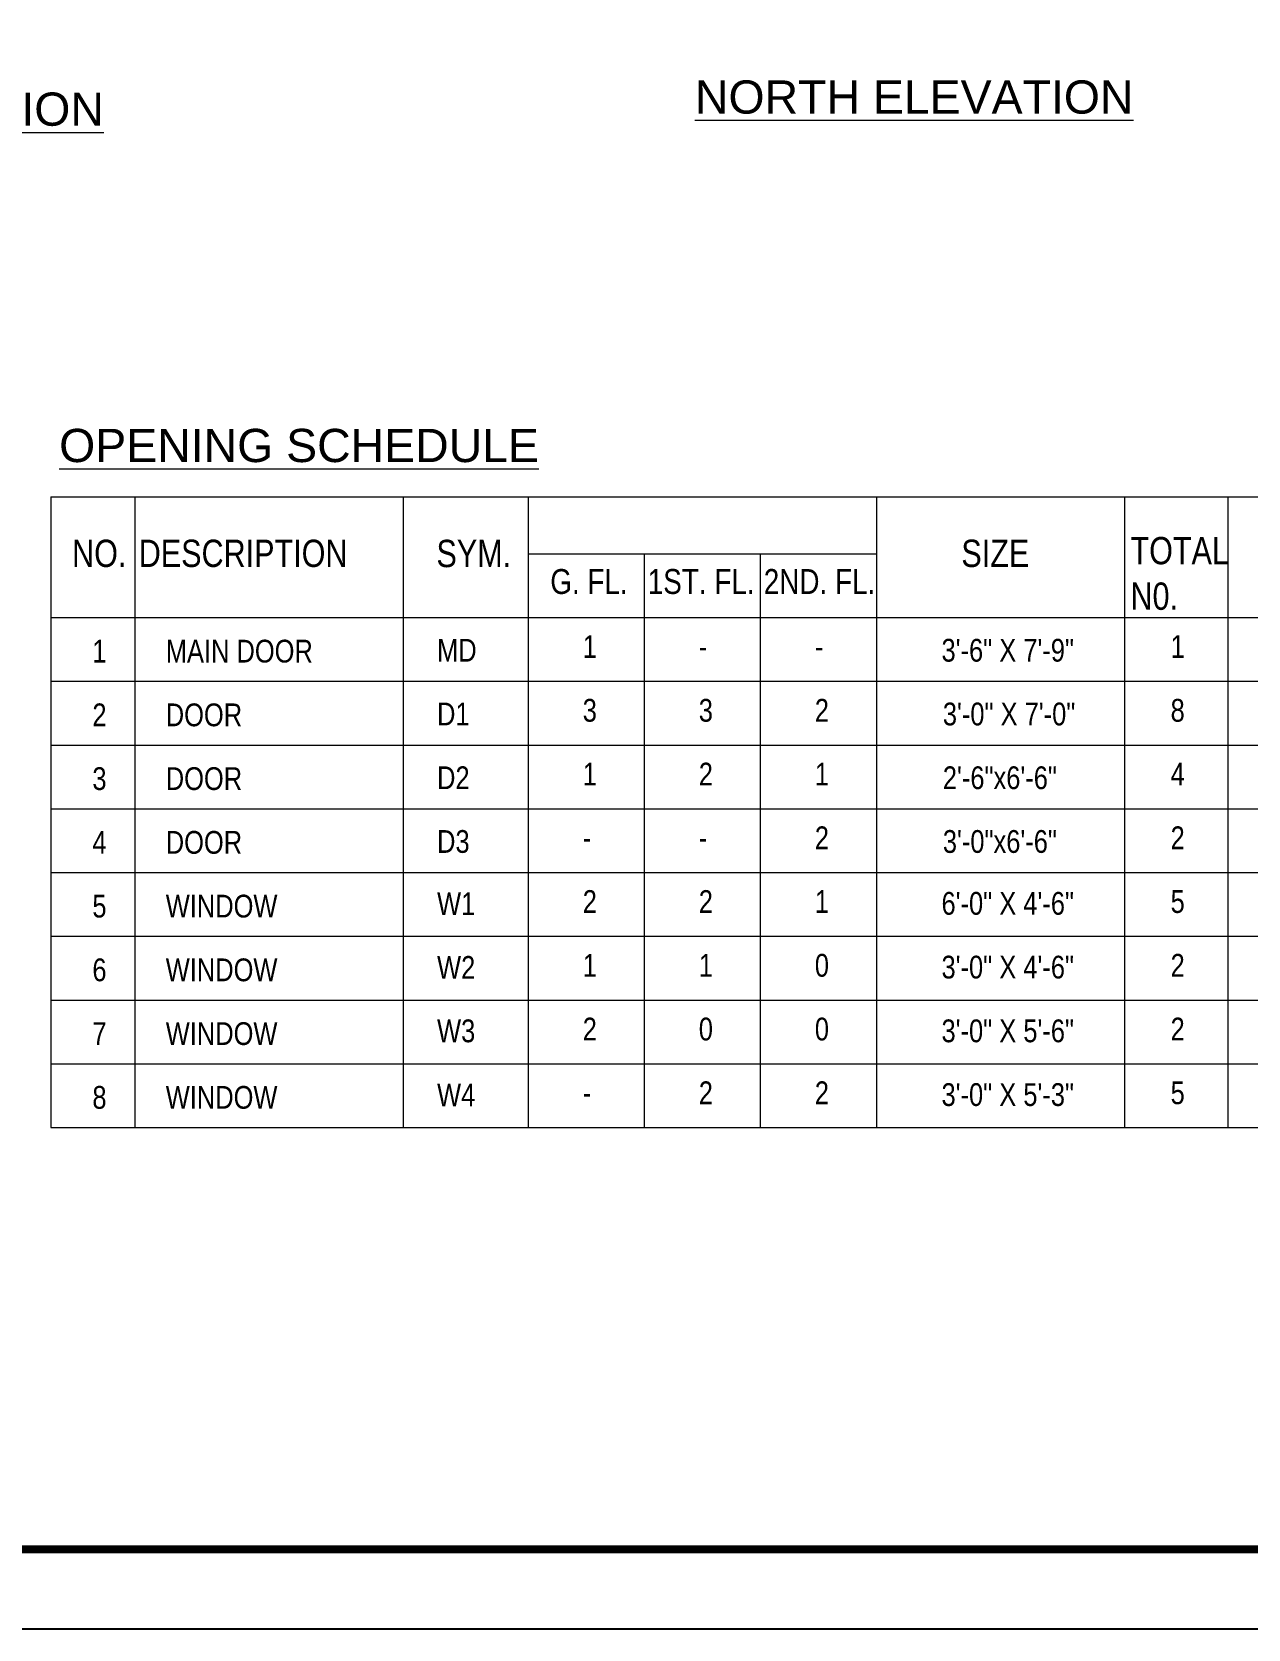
# Model space of a CAD drawing. Header units: inches. Extents: x 85856 to 287200, y -126184 to 75211.
# Drawn here: x 167353 to 168085, y -25300 to -24338 of the extents above; entities that cross this region are included whole.
import ezdxf

# ---------------------------------------------------------------- set-up
doc = ezdxf.new("R2010")
doc.units = ezdxf.units.IN
doc.header["$LTSCALE"] = 0.5
doc.header["$MEASUREMENT"] = 0
doc.layers.add('annotate', color=7, linetype='Continuous', lineweight=9)
doc.layers.add('Text-100.w', color=254, linetype='Continuous', lineweight=9)
doc.styles.add('arial', font='arial.ttf')
doc.styles.add('DIM', font='arial.ttf', dxfattribs={"width": 0.8})

msp = doc.modelspace()

# ---------------------------------------------------------------- linework, layer by layer
msp.add_lwpolyline([(165597.96, -25299.71), (165597.96, -23054.68), (168772.77, -23054.68), (168772.77, -25299.71)], close=True)
at = {"const_width": 4.8}
msp.add_lwpolyline([(168724.77, -25251.71), (168724.77, -23102.68), (165741.96, -23102.68), (165741.96, -25251.71)], close=True, dxfattribs=at)
at = {"layer": 'annotate'}
for p, q in [((167364.32, -24618.04), (167364.32, -24997.81)), ((167364.32, -24618.04), (168207, -24618.04)), ((167414.86, -24618.04), (167414.86, -24997.81)), ((167576.38, -24618.04), (167576.38, -24997.81)), ((167651.65, -24618.04), (167651.65, -24997.81)), ((167861.17, -24618.04), (167861.17, -24997.81)), ((168010.52, -24618.04), (168010.52, -24997.81)), ((168072.57, -24618.04), (168072.57, -24997.81)), ((167651.65, -24652.41), (167861.17, -24652.41)), ((167721.49, -24652.41), (167721.49, -24997.81)), ((167791.33, -24652.41), (167791.33, -24997.81)), ((167364.32, -24690.79), (168207, -24690.79)), ((167364.32, -24729.16), (168207, -24729.16)), ((167364.32, -24767.54), (168207, -24767.54)), ((167364.32, -24805.92), (168207, -24805.92)), ((167364.32, -24844.3), (168207, -24844.3)), ((167364.32, -24882.67), (168207, -24882.67)), ((167364.32, -24921.05), (168207, -24921.05)), ((167364.32, -24959.43), (168207, -24959.43)), ((167364.32, -24997.81), (168207, -24997.81))]:
    msp.add_line(p, q, dxfattribs=at)

# ---------------------------------------------------------------- texts
at = {"layer": 'annotate', "style": 'DIM'}
for s, insert, char_height, attachment_point in [('TOTAL\\PN0.', (168014.08, -24642.24), 16.448, 1), ('NO.', (167377.2, -24643.87), 16.448, 1), ('{\\fArial|b0|i0|c0|p34;DESCRIPTION}', (167417.3, -24643.87), 16.4476, 1), ('{\\fArial|b0|i0|c0|p34;SYM.}', (167596.44, -24643.96), 16.4476, 1), ('{\\fArial|b0|i0|c0|p34;SIZE}', (167912.3, -24643.87), 16.4476, 1), ('G. FL.', (167664.95, -24661.56), 15, 1), ('1ST. FL.', (167723.58, -24661.56), 15, 1), ('2ND. FL.', (167793.42, -24661.56), 15, 1), ('{\\fArial|b0|i0|c0|p34;1}', (167389.4, -24704.12), 13.7063, 1), ('MAIN DOOR ', (167433.56, -24704.12), 13.706, 1), ('MD', (167596.82, -24703.59), 13.706, 1), ('1', (167684.46, -24701.37), 13.71, 1), ('-', (167754.3, -24701.37), 13.71, 1), ('-', (167824.14, -24701.37), 13.71, 1), ('3\'-6" X 7\'-9"', (167900.37, -24703.59), 13.7063, 1), ('1', (168038.22, -24701.37), 13.71, 1), ('{\\fArial|b0|i0|c0|p34;2}', (167389.4, -24742.49), 13.7063, 1), ('{\\fArial|b0|i0|c0|p34;DOOR }', (167433.56, -24742.49), 13.7063, 1), ('D1', (167596.82, -24741.97), 13.706, 1), ('3', (167684.46, -24739.75), 13.71, 1), ('3', (167754.3, -24739.75), 13.71, 1), ('2', (167824.14, -24739.75), 13.71, 1), ('3\'-0" X 7\'-0"', (167901.17, -24741.97), 13.7063, 1), ('8', (168038.22, -24739.75), 13.71, 1), ('2', (167754.3, -24778.13), 13.71, 1), ('{\\fArial|b0|i0|c0|p34;3}', (167389.4, -24780.87), 13.7063, 1), ('{\\fArial|b0|i0|c0|p34;DOOR }', (167433.56, -24780.87), 13.7063, 1), ('D2', (167596.82, -24780.35), 13.706, 1), ('1', (167684.46, -24778.13), 13.71, 1), ('1', (167824.14, -24778.13), 13.71, 1), ('2\'-6"x6\'-6"', (167901.17, -24780.35), 13.7063, 1), ('2', (167824.14, -24816.5), 13.71, 1), ('{\\fArial|b0|i0|c0|p34;4}', (167389.4, -24819.25), 13.7063, 1), ('{\\fArial|b0|i0|c0|p34;DOOR }', (167433.56, -24819.25), 13.7063, 1), ('D3', (167596.82, -24818.72), 13.706, 1), ('-', (167684.46, -24816.5), 13.71, 1), ('-', (167754.3, -24816.5), 13.71, 1), ('3\'-0"x6\'-6"', (167901.17, -24818.72), 13.7063, 1), ('2', (167684.46, -24854.88), 13.71, 1), ('2', (167754.3, -24854.88), 13.71, 1), ('{\\fArial|b0|i0|c0|p34;5}', (167389.4, -24857.63), 13.7063, 1), ('WINDOW ', (167433.56, -24857.63), 13.706, 1), ('W1', (167596.82, -24869.87), 13.706, 7), ('1', (167824.14, -24854.88), 13.71, 1), ('6\'-0" X 4\'-6"', (167900.37, -24869.87), 13.7063, 7), ('5', (168038.22, -24854.88), 13.71, 1), ('1', (167684.46, -24893.26), 13.71, 1), ('1', (167754.3, -24893.26), 13.71, 1), ('0', (167824.14, -24893.26), 13.71, 1), ('6', (167389.4, -24896), 13.71, 1), ('WINDOW ', (167433.56, -24896), 13.706, 1), ('W2', (167596.82, -24908.25), 13.706, 7), ('3\'-0" X 4\'-6"', (167900.37, -24908.25), 13.7063, 7), ('2', (167684.46, -24931.64), 13.71, 1), ('0', (167754.3, -24931.64), 13.71, 1), ('0', (167824.14, -24931.64), 13.71, 1), ('2', (168038.22, -24931.64), 13.71, 1), ('7', (167389.4, -24934.38), 13.71, 1), ('WINDOW ', (167433.56, -24934.38), 13.706, 1), ('W3', (167596.82, -24946.63), 13.706, 7), ('3\'-0" X 5\'-6"', (167900.37, -24946.63), 13.7063, 7), ('2', (167754.3, -24970.01), 13.71, 1), ('2', (167824.14, -24970.01), 13.71, 1), ('5', (168038.22, -24970.01), 13.71, 1), ('WINDOW ', (167433.56, -24972.76), 13.706, 1), ('W4', (167596.82, -24985), 13.706, 7), ('-', (167684.46, -24970.01), 13.71, 1), ('3\'-0" X 5\'-3"', (167900.37, -24985), 13.7063, 7)]:
    msp.add_mtext(s, dxfattribs=dict(at, insert=insert, char_height=char_height, attachment_point=attachment_point))
at = {"layer": 'annotate', "char_height": 13.71, "attachment_point": 1, "style": 'DIM'}
for s, insert, width in [('4', (168038.22, -24778.13), 14.5627), ('2', (168038.22, -24816.5), 14.5627), ('2', (168038.22, -24893.26), 7.2627), ('8', (167389.4, -24972.76), 0.5435)]:
    msp.add_mtext(s, dxfattribs=dict(at, insert=insert, width=width))
at = {"layer": 'Text-100.w', "char_height": 20, "attachment_point": 2, "style": 'arial'}
for s, insert in [('{\\LNORTH ELEVATION}', (167883.93, -24367.38)), ('{\\LWEST ELEVATION}', (167273.7, -24374.68))]:
    msp.add_mtext_dynamic_manual_height_columns(s, width=940.9712, gutter_width=100, heights=[0], dxfattribs=dict(at, insert=insert))
at = {"layer": 'Text-100.w', "insert": (167513.77, -24577.17), "char_height": 20, "width": 940.9712, "attachment_point": 2, "style": 'arial'}
msp.add_mtext('{\\LOPENING SCHEDULE}', dxfattribs=at)

doc.saveas('drawing.dxf')
